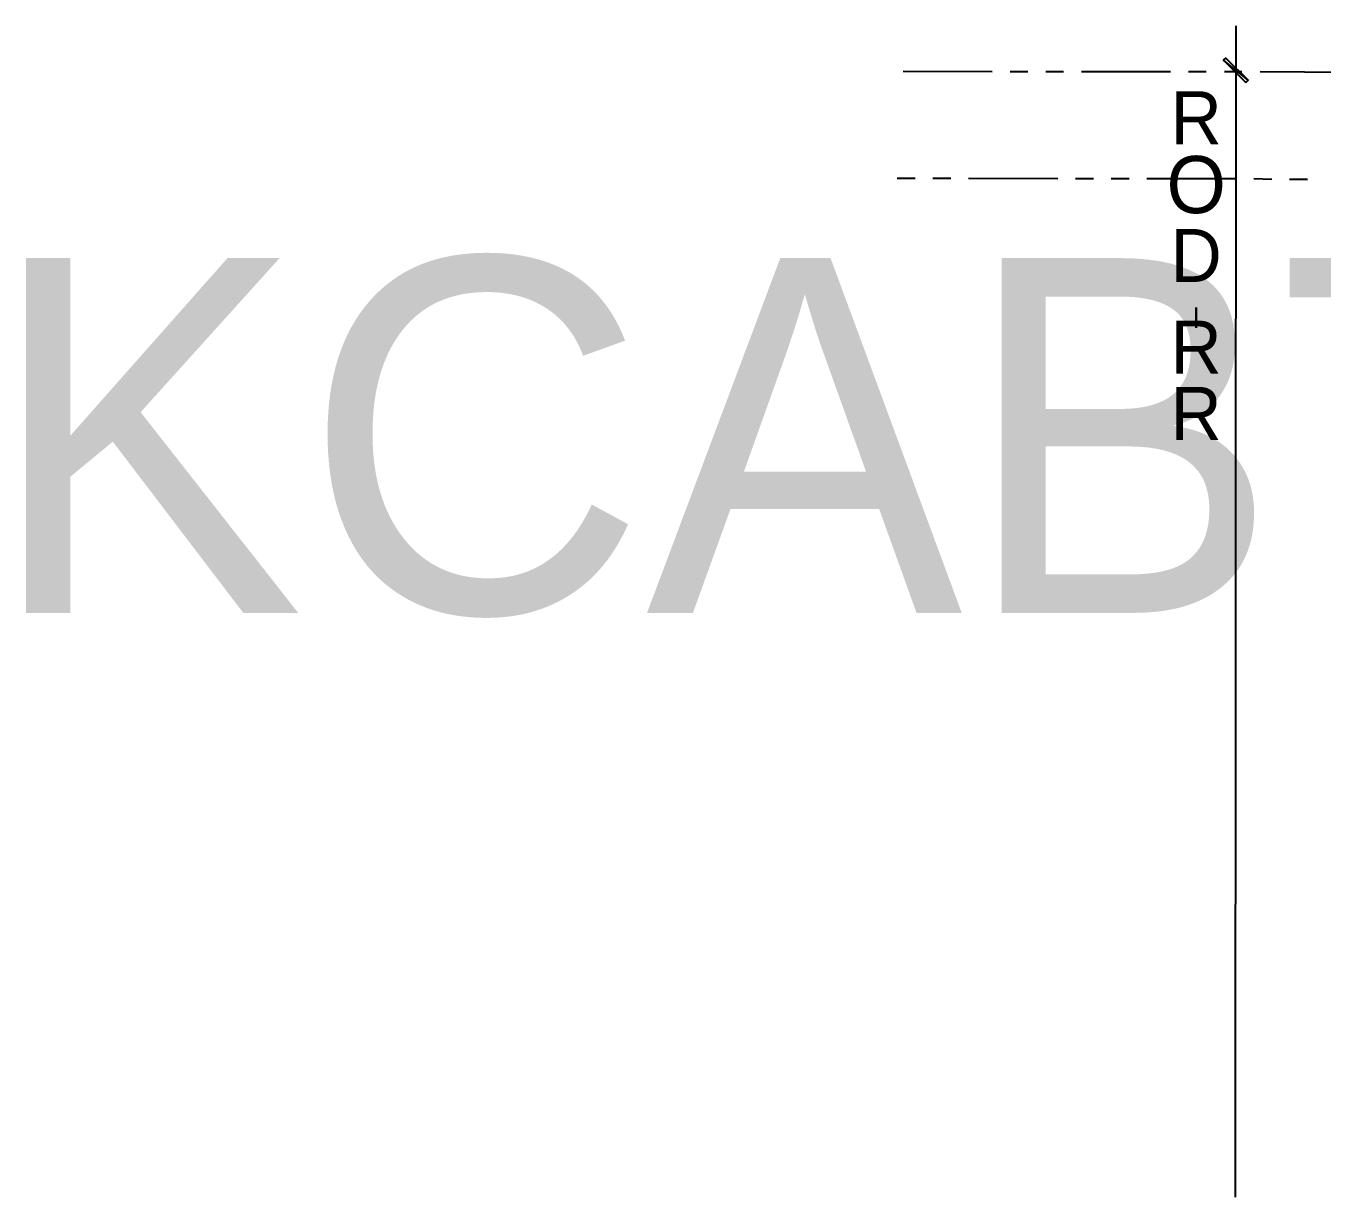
# Model space of a CAD drawing. Header units: feet. Extents: x -84 to 198, y -22 to 181.
# Drawn here: x -24.71 to 11.62, y -21.7 to 11.12 of the extents above; entities that cross this region are included whole.
import ezdxf
from ezdxf.enums import TextEntityAlignment as Align

# ---------------------------------------------------------------- set-up
doc = ezdxf.new("R2010")
doc.units = ezdxf.units.FT
for name, color, linetype in [('A-LINEA', 7, 'CONTINUOUS'), ('A-LINEA-FINA', 9, 'CONTINUOUS'), ('A-TEXTO-PDF', 3, 'CONTINUOUS')]:
    doc.layers.add(name, color=color, linetype=linetype)

msp = doc.modelspace()

# ---------------------------------------------------------------- linework, layer by layer
at = {"layer": 'A-LINEA'}
for p, q in [((9.2, 11.1244), (9.1867, -21.7022)), ((-0.12, 9.8578), (2.3733, 9.8444)), ((2.88, 9.8444), (3.3733, 9.8444)), ((3.88, 9.8444), (4.3733, 9.8444)), ((4.88, 9.8444), (7.3733, 9.8444)), ((7.88, 9.8444), (8.3733, 9.8444)), ((8.88, 9.8444), (9.3733, 9.8444)), ((9.88, 9.8444), (12.3733, 9.8311)), ((-0.2933, 6.8578), (0.2133, 6.8578)), ((0.7067, 6.8578), (1.2133, 6.8578)), ((1.7067, 6.8578), (4.2133, 6.8444)), ((4.7067, 6.8444), (5.2133, 6.8444)), ((5.7067, 6.8444), (6.2133, 6.8444)), ((6.7067, 6.8444), (9.2133, 6.8444)), ((9.7067, 6.8444), (10.2133, 6.8311)), ((10.7067, 6.8311), (11.2133, 6.8311))]:
    msp.add_line(p, q, dxfattribs=at)
at = {"layer": 'A-LINEA-FINA'}
for points in [[(9.5467, 9.6044), (8.8533, 10.1644), (8.92, 10.2178), (9.5467, 9.6044), (9.5467, 9.6044)], [(9.48, 9.5378), (9.5467, 9.6044), (8.8533, 10.1644), (9.48, 9.5378)]]:
    msp.add_lwpolyline(points, dxfattribs=at)

# ---------------------------------------------------------------- texts
at = {"layer": 'A-TEXTO-PDF'}
for s, height, p in [('R', 1.487, (8.0928, 7.8054)), ('O', 1.602, (8.0919, 5.8764)), ('D', 1.487, (8.091, 3.9474)), ('KCABTES', 9.944, (5.2398, -5.327)), ('I', 0.573, (8.0904, 2.6614)), ('R', 1.487, (8.0898, 1.3754)), ('R', 1.487, (8.0889, -0.4816))]:
    msp.add_text(s, height=height, dxfattribs=at).set_placement(p, align=Align.CENTER)

doc.saveas('drawing.dxf')
